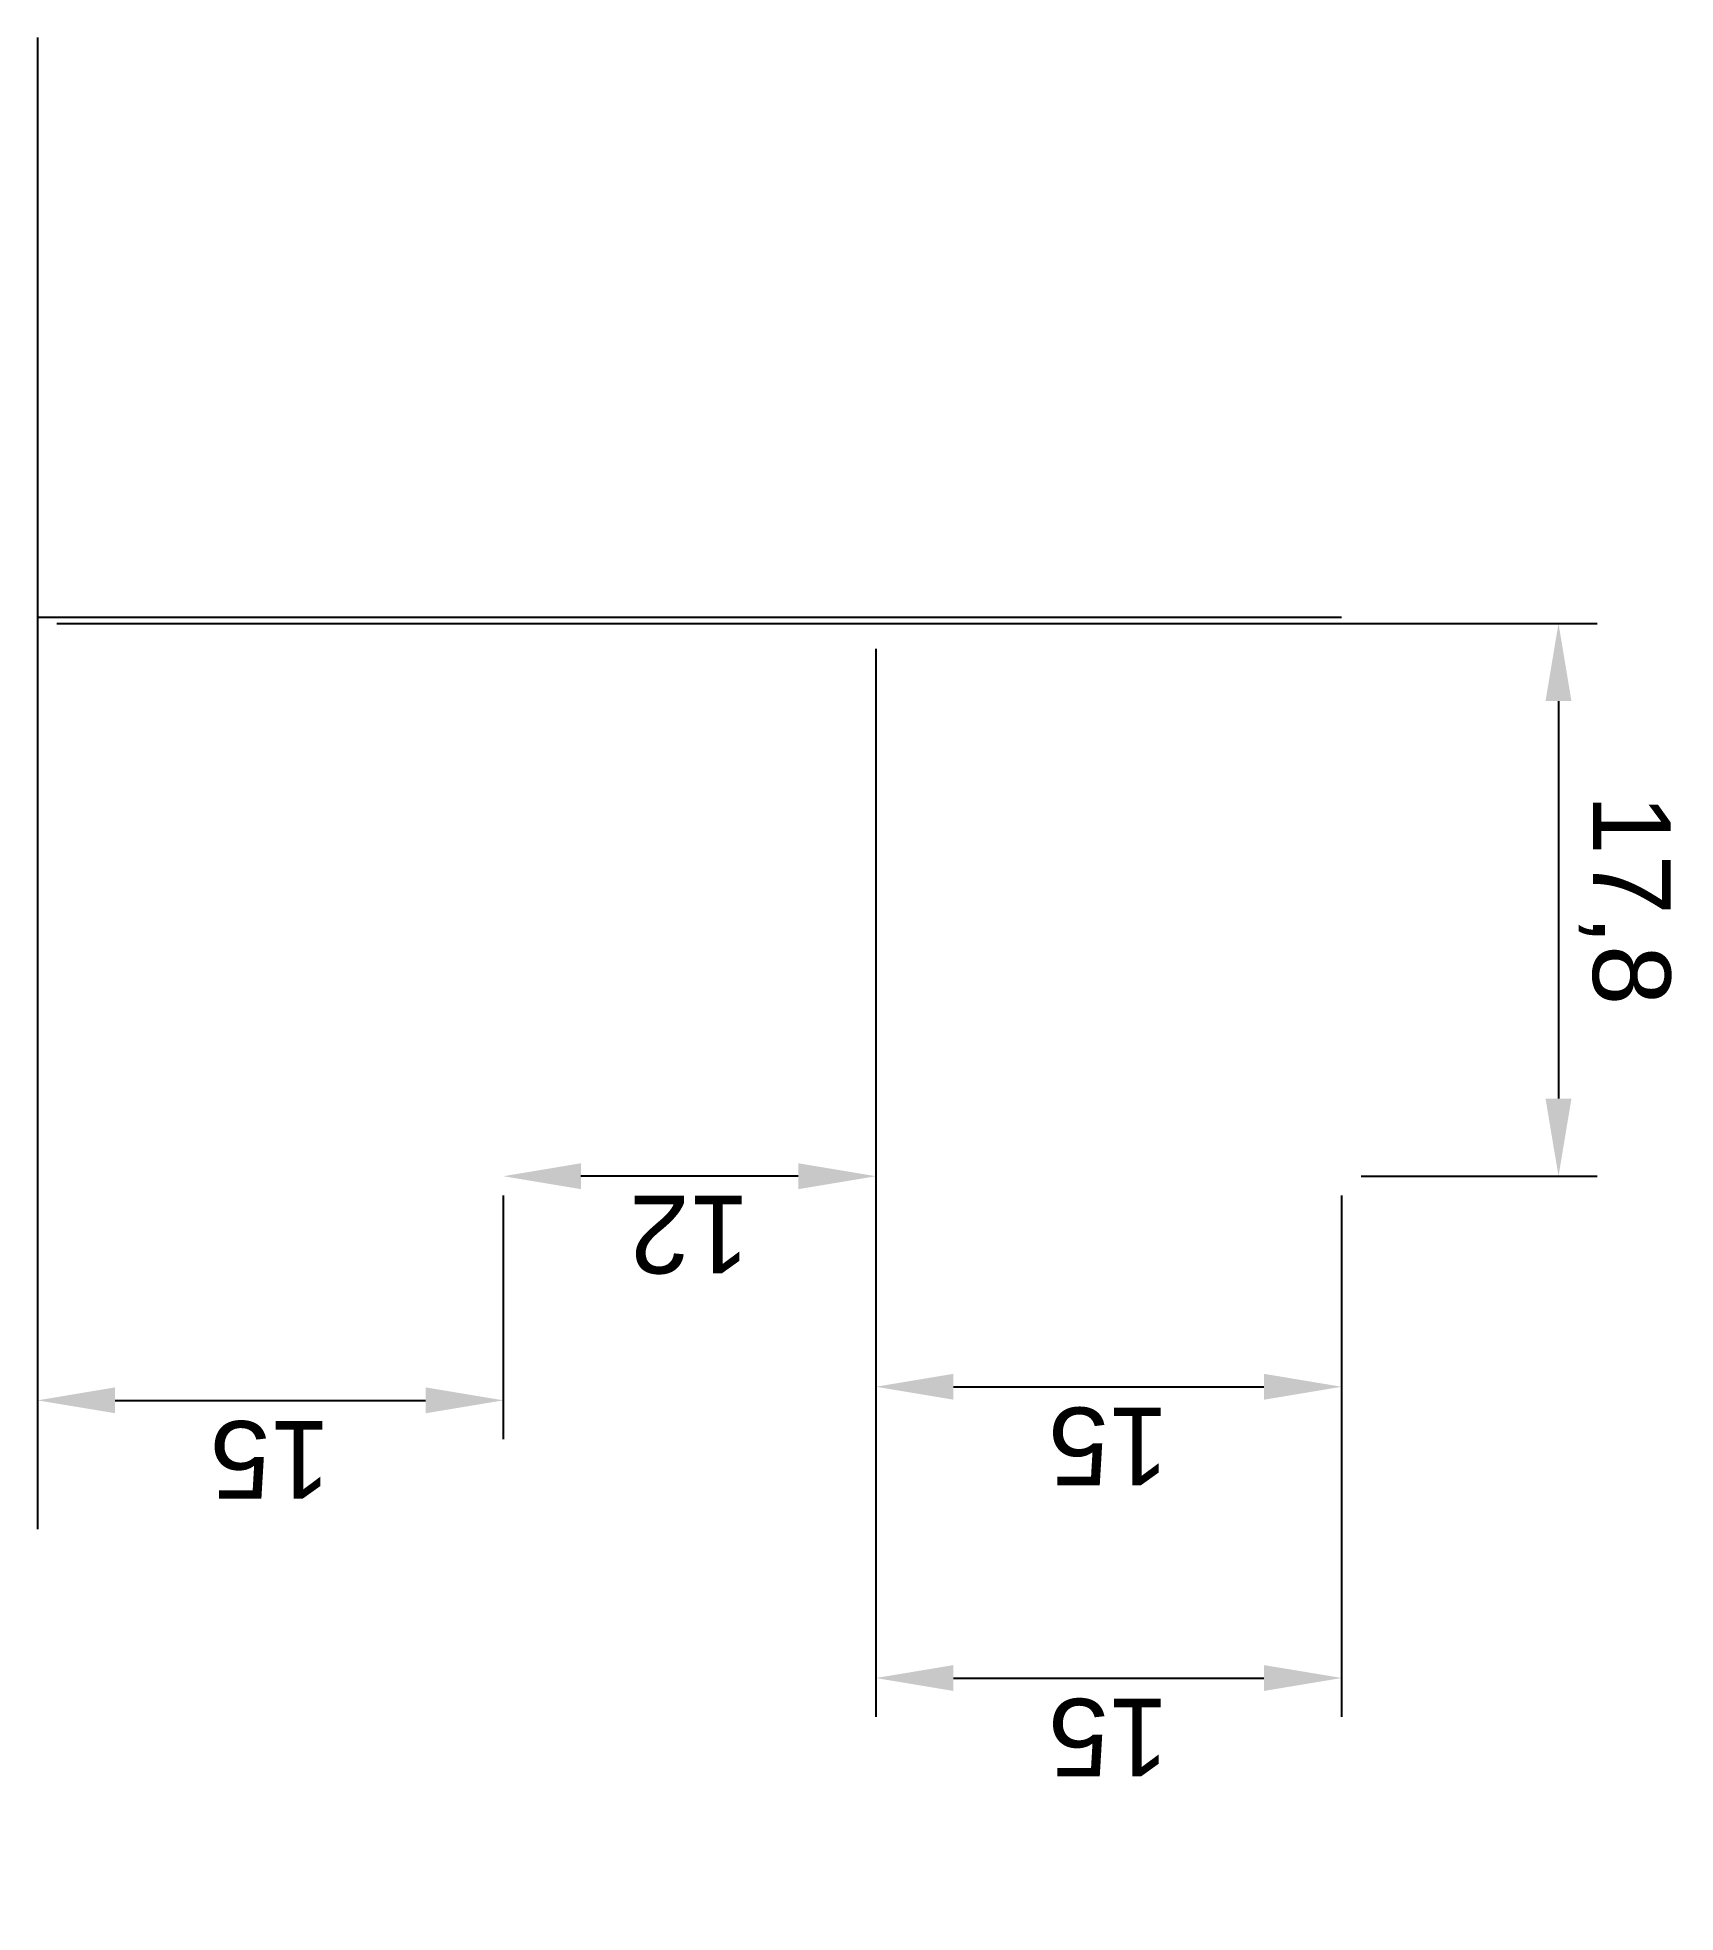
# Model space of a CAD drawing. Header units: millimetres. Extents: x 0 to 52.8, y 0.3 to 60.7.
import ezdxf
from ezdxf import colors
from ezdxf.entities.mleader import LeaderData, LeaderLine
from ezdxf.math import Vec2, Vec3

# ---------------------------------------------------------------- set-up
doc = ezdxf.new("R2010")
doc.units = ezdxf.units.MM
doc.layers.add('Ašinės', color=92, linetype='Continuous')
doc.layers.add('Matmenys', color=160, linetype='Continuous')
doc.styles.get("Standard").update_dxf_attribs({"font": 'arial.ttf'})
doc.dimstyles.new('ISO-25', dxfattribs={"dimtxt": 2.5, "dimasz": 2.5, "dimexe": 1.25, "dimexo": 0.625, "dimtad": 1, "dimtxsty": 'Standard', "dimcen": 2.5, "dimadec": 0, "dimazin": 0, "dimtfac": 1, "dimtmove": 0, "dimatfit": 3, "dimfxl": 1, "dimarcsym": 0})

# ---------------------------------------------------------------- blocks, each defined once
blk = doc.blocks.new('*D5')
at = {"layer": 'Defpoints', "color": 0, "transparency": 16777216}
for p in [(0, 24), (15, 24), (15, 16.784)]:
    blk.add_point(p, dxfattribs=at)
at = {"layer": 'Matmenys', "color": 0, "lineweight": -2, "transparency": 16777216}
for p, q in [((0, 23.375), (0, 15.534)), ((15, 23.375), (15, 15.534)), ((2.5, 16.784), (12.5, 16.784))]:
    blk.add_line(p, q, dxfattribs=at)
at = {"layer": 'Matmenys', "color": 0, "transparency": 16777216}
for points in [[(2.5, 16.368), (2.5, 17.201), (0, 16.784)], [(12.5, 16.368), (12.5, 17.201), (15, 16.784)]]:
    blk.add_solid(points, dxfattribs=at)
at = {"layer": 'Matmenys', "color": 0, "transparency": 16777216, "insert": (7.5, 14.883), "char_height": 2.5, "attachment_point": 5, "rotation": 180}
blk.add_mtext('15', dxfattribs=at)
blk = doc.blocks.new('*D6')
at = {"layer": 'Defpoints', "color": 0, "transparency": 16777216}
for p in [(27, 24), (42, 24), (42, 17.221)]:
    blk.add_point(p, dxfattribs=at)
at = {"layer": 'Matmenys', "color": 0, "lineweight": -2, "transparency": 16777216}
for p, q in [((27, 23.375), (27, 15.971)), ((42, 23.375), (42, 15.971)), ((29.5, 17.221), (39.5, 17.221))]:
    blk.add_line(p, q, dxfattribs=at)
at = {"layer": 'Matmenys', "color": 0, "transparency": 16777216}
for points in [[(29.5, 16.804), (29.5, 17.638), (27, 17.221)], [(39.5, 16.804), (39.5, 17.638), (42, 17.221)]]:
    blk.add_solid(points, dxfattribs=at)
at = {"layer": 'Matmenys', "color": 0, "transparency": 16777216, "insert": (34.5, 15.319), "char_height": 2.5, "attachment_point": 5, "rotation": 180}
blk.add_mtext('15', dxfattribs=at)
blk = doc.blocks.new('*D7')
at = {"layer": 'Defpoints', "color": 0, "transparency": 16777216}
for p in [(0, 41.8, -5.002), (42, 24), (48.985, 24)]:
    blk.add_point(p, dxfattribs=at)
at = {"layer": 'Matmenys', "color": 0, "lineweight": -2, "transparency": 16777216}
for p, q in [((0.625, 41.8), (50.235, 41.8)), ((48.985, 39.3), (48.985, 26.5)), ((42.625, 24), (50.235, 24))]:
    blk.add_line(p, q, dxfattribs=at)
at = {"layer": 'Matmenys', "color": 0, "transparency": 16777216}
for points in [[(49.402, 39.3), (48.568, 39.3), (48.985, 41.8)], [(49.402, 26.5), (48.568, 26.5), (48.985, 24)]]:
    blk.add_solid(points, dxfattribs=at)
at = {"layer": 'Matmenys', "color": 0, "transparency": 16777216, "insert": (51.112, 32.9), "char_height": 2.5, "attachment_point": 5, "rotation": 270}
blk.add_mtext('17,8', dxfattribs=at)
blk = doc.blocks.new('*D8')
at = {"layer": 'Defpoints', "color": 0, "transparency": 16777216}
for p in [(27, 41.6), (42, 24), (42, 7.844)]:
    blk.add_point(p, dxfattribs=at)
at = {"layer": 'Matmenys', "color": 0, "lineweight": -2, "transparency": 16777216}
for p, q in [((27, 40.975), (27, 6.594)), ((42, 23.375), (42, 6.594)), ((29.5, 7.844), (39.5, 7.844))]:
    blk.add_line(p, q, dxfattribs=at)
at = {"layer": 'Matmenys', "color": 0, "transparency": 16777216}
for points in [[(29.5, 7.427), (29.5, 8.26), (27, 7.844)], [(39.5, 7.427), (39.5, 8.26), (42, 7.844)]]:
    blk.add_solid(points, dxfattribs=at)
at = {"layer": 'Matmenys', "color": 0, "transparency": 16777216, "insert": (34.5, 5.942), "char_height": 2.5, "attachment_point": 5, "rotation": 180}
blk.add_mtext('15', dxfattribs=at)
blk = doc.blocks.new('*D9')
at = {"layer": 'Defpoints', "color": 0, "transparency": 16777216}
for p in [(15, 24), (15, 24), (27, 24)]:
    blk.add_point(p, dxfattribs=at)
at = {"layer": 'Matmenys', "color": 0, "lineweight": -2, "transparency": 16777216}
for p, q in [((24.5, 24), (17.5, 24)), ((15, 23.375), (15, 22.75)), ((27, 23.375), (27, 22.75))]:
    blk.add_line(p, q, dxfattribs=at)
at = {"layer": 'Matmenys', "color": 0, "transparency": 16777216}
for points in [[(17.5, 23.583), (17.5, 24.417), (15, 24)], [(24.5, 23.583), (24.5, 24.417), (27, 24)]]:
    blk.add_solid(points, dxfattribs=at)
at = {"layer": 'Matmenys', "color": 0, "transparency": 16777216, "insert": (21, 22.12), "char_height": 2.5, "attachment_point": 5, "rotation": 180}
blk.add_mtext('12', dxfattribs=at)

msp = doc.modelspace()

# ---------------------------------------------------------------- linework, layer by layer
at = {"layer": 'Ašinės', "extrusion": (-1, 0, 0)}
for p, q in [((0, 60.663, 27), (0, 23.448, 27)), ((0, 42, 42), (0, 42)), ((0, 42, 42), (42, 42, 42))]:
    msp.add_line(p, q, dxfattribs=at)
at = {"layer": 'Matmenys'}
for p, q in [((0, 42, 42), (0, 42)), ((0, 42), (0, 41.9))]:
    msp.add_line(p, q, dxfattribs=at)

# ---------------------------------------------------------------- dimensions: what is measured, and where the dimension line sits
for base, p1, p2, angle, picture, middle in [((48.985, 24, 42), (0, 41.8, 36.998), (42, 24, 42), 270, '*D7', (51.112, 32.9, 42)), ((15, 24, 42), (27, 24, 42), (15, 24, 42), 180, '*D9', (21, 22.12, 42)), ((15, 16.784, 42), (0, 24, 42), (15, 24, 42), 180, '*D5', (7.5, 14.883, 42)), ((42, 17.221, 42), (27, 24, 42), (42, 24, 42), 180, '*D6', (34.5, 15.319, 42))]:
    dim = msp.add_linear_dim(base=base, p1=p1, p2=p2, angle=angle, dimstyle='ISO-25', dxfattribs=at)
    dim.commit()
    dim.dimension.update_dxf_attribs({"geometry": picture, "text_midpoint": middle})
dim = msp.add_linear_dim(base=(42, 7.844, 42), p1=(27, 41.6, 42), p2=(42, 24, 42), angle=180, dimstyle='ISO-25', dxfattribs=at)
dim.commit()
dim.dimension.update_dxf_attribs({"geometry": '*D8', "text_midpoint": (34.5, 7.844, 42), "dimtype": 160})

# ---------------------------------------------------------------- leaders
ml = msp.add_multileader_mtext('Standard', dxfattribs=at)
ml.set_content('%%C{\\fArial|b0|i0|c186|p34;20}', color=256)
ml.set_leader_properties()
ml.build(insert=Vec2(0, 0))
ctx = ml.context
ctx.base_point, ctx.plane_origin, ctx.plane_x_axis, ctx.plane_y_axis = Vec3(0, 12.637), Vec3(0, 42, 27), Vec3(0, -1), Vec3(0, 0, 1)
notes = []
notes.append((ctx, [(0, (1, 1, 0), (0, 20.637), (0, -1), 8, [(0, [(0, 42, 27)], 0, [])])]))
ctx.mtext.insert, ctx.mtext.text_direction, ctx.mtext.rotation, ctx.mtext.flow_direction, ctx.mtext.extrusion = Vec3(0, 10.637, 2.08), Vec3(0, -1), -4.712389, 5, Vec3(-1, 0)
for ctx, leaders in notes:
    for number, flags, end, landing, length, lines in leaders:
        leader = LeaderData()
        leader.index, (leader.has_last_leader_line, leader.has_dogleg_vector, leader.attachment_direction) = number, flags
        leader.last_leader_point, leader.dogleg_vector, leader.dogleg_length = Vec3(end), Vec3(landing), length
        for number, points, colour, breaks in lines:
            line = LeaderLine()
            line.index, line.vertices, line.color, line.breaks = number, Vec3.list(points), colors.encode_raw_color(colour), breaks
            leader.lines.append(line)
        ctx.leaders.append(leader)

doc.saveas('drawing.dxf')
